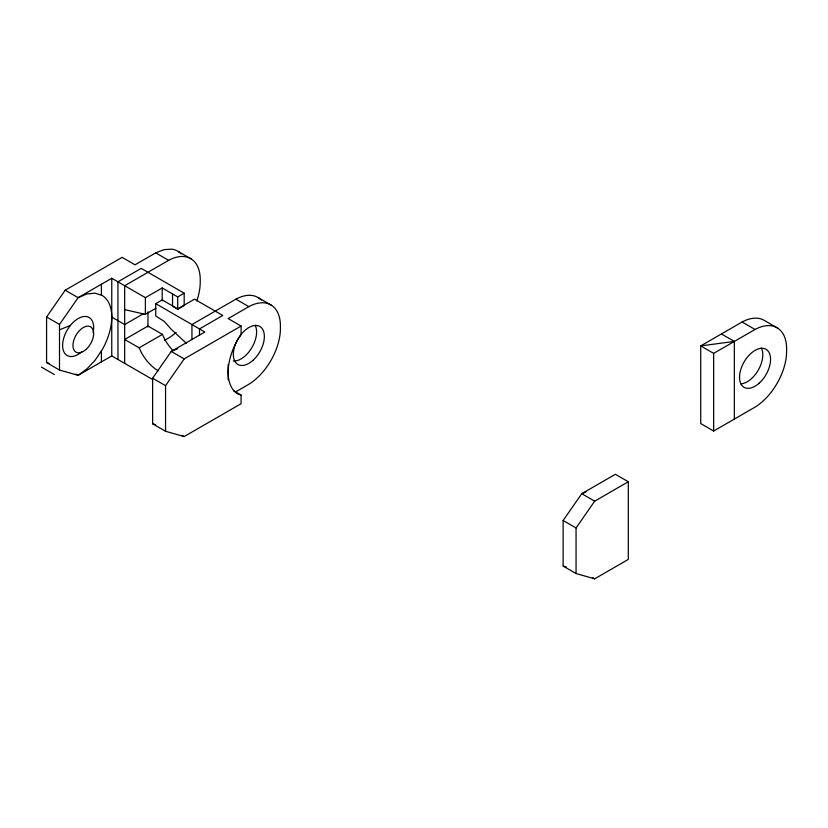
<?xml version="1.0" encoding="UTF-8"?>
<svg xmlns="http://www.w3.org/2000/svg" width="828" height="828" viewBox="0 0 828 828"><rect width="100%" height="100%" fill="white"/><g stroke="black" fill="none" stroke-linecap="round" stroke-linejoin="round"><path stroke-width="1.24" d="M152.59 379.483L111.759 355.916L78.132 375.322L59.502 370.044L46.575 362.571L46.575 316.989L65.195 290.204L122.099 257.353L135.036 264.815L155.726 252.871L164.12 249.611L171.882 249.176A46.109 26.62 -60 0 1 181.177 253.844M59.502 370.044L59.502 324.462L78.132 297.666L111.759 278.26L145.376 297.666L162.195 287.968L177.709 296.921L184.178 293.195L184.178 305.532L177.709 309.268L172.545 306.277L172.545 293.94M233.537 390.702L241.083 395.059L241.083 403.702L184.178 436.553L165.559 431.274L152.621 423.801L152.621 378.22L171.251 351.434L204.868 332.018L155.726 303.648L155.726 315.986L164.337 321.481L171.251 329.296L186.3 343.227M165.559 431.274L165.559 385.682L184.178 358.897L241.083 326.046L241.083 334.688L237.998 339.201A47.558 27.459 -60 0 0 237.998 394.107L241.083 395.059M563.133 520.491L581.753 493.705L615.38 474.289L628.307 481.751L628.307 559.407L594.69 578.824L576.06 573.535L563.133 566.073L563.133 520.491L576.06 527.953L576.06 573.535M576.06 527.953L594.69 501.168L628.307 481.751M196.795 300.926A46.109 26.62 -60 0 0 200.221 280.94A46.109 26.62 -60 0 0 168.664 260.334L124.686 285.722L124.686 363.378M155.726 303.648L162.195 299.912L177.709 308.875L194.528 299.167L222.773 315.468L199.486 328.913L199.486 335.34M143.534 313.667L124.686 324.555L111.759 317.083M124.686 309.62L145.376 314.361L155.892 308.295M162.423 334.388L147.964 326.046L124.686 339.48L139.145 347.832L162.423 334.388L165.134 340.029A32.923 19.003 60 0 0 173.093 350.637M164.306 340.505L168.664 337.99A46.109 26.62 -60 0 0 176.157 332.37M261.358 300.14A46.109 26.62 -60 0 0 235.908 299.167L191.941 324.555L191.941 339.584M235.773 391.83L248.845 384.285A46.109 26.62 -60 0 0 280.402 327.236A46.109 26.62 -60 0 0 248.845 306.629L228.155 318.573L241.083 326.046M742.116 322.009L700.726 345.897L700.726 423.553L713.653 431.026L755.043 407.128A46.109 26.62 -60 0 0 786.6 350.078A46.109 26.62 -60 0 0 755.043 329.472L742.116 322.009A46.109 26.62 -60 0 1 764.844 320.736L777.782 328.209M734.353 419.071L734.353 341.415L700.726 345.897L713.653 353.37L755.043 329.472M177.772 348.65L171.251 351.434L184.178 358.897M586.1 491.853L581.753 493.705L594.69 501.168M59.502 329.823L70.37 325.456M46.575 362.571L49.059 363.285M152.621 423.801L155.674 424.671M563.133 566.073L566.186 566.942M721.416 333.953L734.353 341.415M178.465 251.598L191.403 259.071M258.647 297.894L271.584 305.366M155.726 252.871L168.664 260.334M235.908 299.167L248.845 306.629M184.178 293.195L141.205 268.375L117.928 281.82L117.969 359.497M592.527 577.582L594.69 578.824M65.195 290.204L78.132 297.666L86.837 293.971L94.941 293.164L101.906 295.317A47.558 27.459 -60 0 1 101.906 350.223L94.941 360.418L86.837 368.977L78.132 375.322L75.969 374.08M46.575 316.989L59.502 324.462M152.621 378.22L165.559 385.682M182.025 435.311L184.178 436.553M41.4 367.083L54.337 374.546M139.145 347.832L141.857 353.473A32.923 19.003 60 0 0 158.314 370.84M713.653 353.37L713.653 431.026M228.155 364.465L228.155 379.886M177.709 296.921L177.709 309.268M162.195 287.968L162.195 300.802M147.964 311.752L147.964 327.019M145.376 297.666L145.376 314.361M111.759 278.26L111.759 355.916M101.409 284.232L101.409 295.161M101.409 350.958L101.409 361.888M255.148 325.28A21.952 12.668 -60 0 1 251.567 348.133A21.952 12.668 -60 0 1 233.32 360.977M82.148 351.486A21.952 12.668 -60 0 1 62.669 346.984A21.952 12.668 -60 0 1 79.478 317.869A21.952 12.668 -60 0 1 93.119 332.483M761.346 348.122A21.952 12.668 -60 0 1 758.262 370.157A21.952 12.668 -60 0 1 740.718 383.85M252.861 360.449A21.952 12.668 -60 0 0 259.816 326.449A21.952 12.668 -60 0 0 233.858 349.478A21.952 12.668 -60 0 0 252.861 360.449M85.977 349.478A14.635 8.446 -60 0 0 90.614 326.812A14.635 8.446 -60 0 0 73.309 342.161A14.635 8.446 -60 0 0 85.977 349.478M759.059 383.292A21.952 12.668 -60 0 0 766.014 349.292A21.952 12.668 -60 0 0 740.056 372.321A21.952 12.668 -60 0 0 759.059 383.292"/></g></svg>
